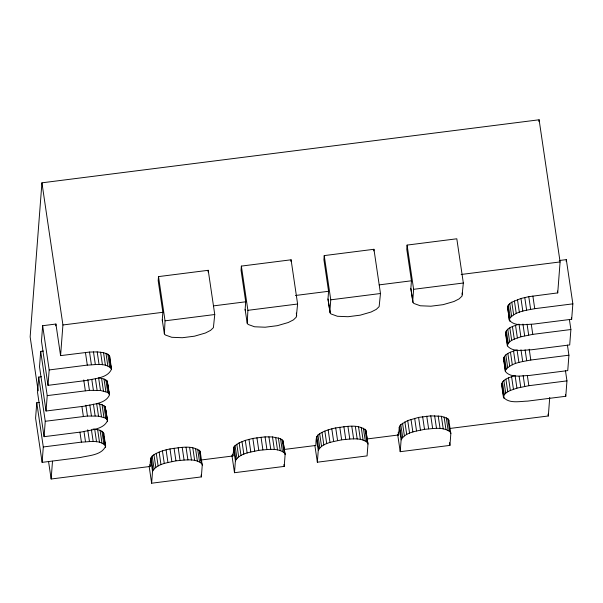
<?xml version="1.0" encoding="UTF-8"?>
<svg xmlns="http://www.w3.org/2000/svg" width="603" height="603" viewBox="0 0 603 603"><rect width="100%" height="100%" fill="white"/><g stroke="black" fill="none" stroke-linecap="round" stroke-linejoin="round"><path stroke-width="0.9" d="M559.252 260.526L566.323 259.629L572.85 303.852L571.674 319.258L533.557 324.09C525.831 324.256 514.834 326.939 509.324 320.163L507.553 306.256L509.754 303.543L511.789 302.178L520.962 298.477L528.771 296.676L557.73 292.9L560.097 261.936L539.105 119.786L41.931 182.822L30.15 336.866L38.11 390.752M39.414 402.405L36.768 402.736L35.585 418.143L42.12 462.365L80.237 457.534C88.679 455.491 101.967 455.227 105.646 446.054L103.776 433.421C101.899 429.577 96.706 429.547 92.998 429.05M41.381 376.724L38.728 377.063L37.552 392.47L44.079 436.693L82.196 431.861C90.638 429.818 103.935 429.547 107.605 420.381L105.163 406.573L102.05 404.673L96.653 403.505L98.523 416.145L105.789 418.18L107.605 420.381M43.341 351.052L40.695 351.391L39.512 366.797L46.047 411.02L84.164 406.188C92.606 404.146 105.894 403.874 109.573 394.709L107.123 380.9L104.017 379.001L98.621 377.832L100.482 390.473L107.749 392.5L109.573 394.709M42.655 325.718L41.479 341.125L48.006 385.347L86.123 380.516C94.565 378.465 107.862 378.202 111.532 369.036L109.671 356.396L107.847 354.195L103.535 352.642L97.196 351.903L89.523 352.062L60.579 355.627L55.913 324.037L42.655 325.718L49.182 369.941L48.006 385.347M42.12 462.365L43.295 446.959L36.768 402.736M44.079 436.693L45.255 421.286L38.728 377.063M46.047 411.02L47.222 395.613L40.695 351.391M55.778 325.846L55.913 324.037M200.256 454.172L200.143 451.24C191.965 444.562 179.641 447.803 169.993 448.918C164.431 450.14 158.808 451.67 153.946 454.722C149.454 456.931 150.562 462.395 150.079 466.466L51.142 479.008L52.506 461.182M60.579 355.627L62.923 324.972L41.931 182.822M103.678 434.688L103.776 433.421M109.671 356.396L109.836 359.478M158.506 276.604L158.19 280.712L162.855 312.301L162.267 320.005L164.37 333.866L165.29 334.966L171.719 337.288L182.317 337.725L194.52 336.18L205.389 333.022L210.568 330.384L213.409 327.648L214.751 314.525L208.223 270.302L158.506 276.604L165.034 320.826L164.37 333.866M200.143 451.24L202.254 465.101L201.349 476.905L151.632 483.214L152.536 471.403L150.667 458.762M208.095 271.945L208.223 270.302M241.366 266.096L241.049 270.204L245.715 301.794L245.127 309.497L247.238 323.359L248.15 324.459L254.579 326.781L265.177 327.218L277.38 325.673L288.257 322.515L293.435 319.876L296.277 317.14L297.611 304.018L291.083 259.795L241.366 266.096L247.893 310.326L247.238 323.359M200.716 460.051L232.939 455.966L233.964 446.951L235.064 445.587L239.135 442.866L245.285 440.386L252.853 438.419L265.064 436.866L272.481 436.934L280.531 438.667L283.003 440.733L285.113 454.594L284.209 466.405L234.492 472.707L231.906 455.197M234.492 472.707L235.396 460.896L233.527 448.263M290.955 261.438L291.083 259.795M283.116 443.672L283.244 441.954M324.226 255.597L323.917 259.705L328.575 291.287L327.987 298.99L330.097 312.851L331.009 313.959L337.446 316.274L348.037 316.718L360.247 315.165L371.116 312.007L376.295 309.369L379.136 306.633L380.478 293.51L373.943 249.288L324.226 255.597L330.761 299.819L329.856 311.63M314.902 445.617L317.351 462.2L367.069 455.898L367.973 444.087L365.863 430.225C357.685 423.547 345.368 426.788 335.72 427.911C330.158 429.132 324.535 430.663 319.665 433.708C315.173 435.916 316.289 441.381 315.799 445.459L283.576 449.544M317.351 462.2L318.256 450.388L316.394 437.755M373.822 250.931L373.943 249.288M365.976 433.165L366.111 431.454M407.093 245.089L406.776 249.197L411.442 280.787L410.854 288.483L412.957 302.344L413.869 303.452L420.306 305.774L430.904 306.211L443.107 304.666L453.976 301.5L459.154 298.862L461.996 296.126L463.338 283.011L456.81 238.788L407.093 245.089L413.62 289.312L412.716 301.123M367.363 438.924L398.666 434.951L399.254 427.248L400.791 424.58L407.711 420.562L418.58 417.404L430.783 415.859L441.381 416.296L447.818 418.618L448.971 420.947M448.73 419.718L450.833 433.58L449.936 445.391L400.219 451.692L401.116 439.889L399.254 427.248M503.43 397.189C504.507 391.302 512.226 390.058 516.937 388.136L515.075 375.503C510.357 377.425 502.638 378.661 501.568 384.548L503.43 397.189C508.94 403.965 519.944 401.274 527.663 401.108L565.78 396.277L566.956 380.877L565.463 370.739M516.168 350.109C511.676 351.933 504.462 353.283 503.528 358.875L505.397 371.516C510.907 378.285 521.904 375.601 529.63 375.435L567.747 370.604L568.923 355.205L567.423 345.067M507.357 345.836C508.435 339.949 516.153 338.713 520.864 336.791L519.002 324.15C514.284 326.08 506.565 327.316 505.495 333.203L507.357 345.836C512.867 352.612 523.871 349.928 531.59 349.763L569.707 344.931L570.883 329.524L569.39 319.394M505.397 371.516L503.626 357.602M509.324 320.163L507.553 306.256M538.961 121.67L539.105 119.786M449.318 428.529L548.315 415.98L549.732 397.4M566.179 261.446L566.323 259.629M152.536 471.403C156.863 463.466 167.973 462.803 175.925 460.835C184.345 460.277 195.108 457.775 202.005 463.873L202.254 465.101M235.396 460.896C239.73 452.959 250.833 452.295 258.785 450.328C267.204 449.77 277.975 447.268 284.872 453.366L285.113 454.594M318.256 450.388C322.59 442.459 333.693 441.795 341.652 439.821C350.072 439.263 360.835 436.76 367.732 442.866L367.973 444.087M401.116 439.889C405.45 431.952 416.56 431.288 424.512 429.321C432.931 428.763 443.695 426.253 450.592 432.359L450.833 433.58M509.422 318.897C515.098 311.276 526.057 310.439 534.733 308.683L572.85 303.852M505.495 370.242C511.171 362.622 522.13 361.792 530.806 360.036L568.923 355.205M520.864 336.791L532.773 334.364L570.883 329.524M516.937 388.136L528.846 385.709L566.956 380.877M62.923 324.972L162.855 312.301M213.492 305.879L245.715 301.794M295.432 295.493L328.575 291.287M379.219 284.872L411.442 280.787M461.159 274.478L560.097 261.936M165.034 320.826L214.751 314.525M247.893 310.326L297.611 304.018M330.761 299.819L380.478 293.51M413.62 289.312L463.338 283.011M49.182 369.941L87.299 365.109C95.025 364.943 106.022 362.26 111.532 369.036M47.222 395.613L89.425 390.367L100.482 390.473M45.255 421.286L87.458 416.04L98.523 416.145M43.295 446.959L81.413 442.127C89.131 441.961 100.136 439.278 105.646 446.054M507.455 307.53L508.035 308.698M410.854 288.483L412.957 302.344M327.987 298.99L330.097 312.851M245.127 309.497L245.368 310.718M162.267 320.005L162.508 321.226M571.403 317.419L571.674 319.258M557.451 291.038L557.73 292.9M565.508 394.437L565.78 396.277M532.871 296.05L534.733 308.683M548.037 414.118L548.315 415.98M528.771 296.676L530.632 309.309M531.303 324.429L532.773 334.364M524.761 297.49L526.63 310.13M527.067 324.15L528.673 334.982M529.208 349.205L530.806 360.036M520.962 298.477L522.831 311.118M522.937 324.067L524.663 335.803M525.107 349.83L526.705 360.654M517.472 299.608L519.341 312.248M527.376 375.782L528.846 385.709M514.389 300.852L516.251 313.492M520.969 349.74L522.703 361.476M523.14 375.503L524.746 386.335M515.512 325.281L517.374 337.921M511.789 302.178L513.658 314.811M517.035 349.823L518.904 362.463M509.754 303.543L511.615 316.183M512.422 326.532L514.291 339.165M519.138 376.317L520.736 387.149M508.321 304.914L510.191 317.555M508.299 310.507L508.57 312.309M508.97 315.015L509.234 316.824M509.633 319.53L509.904 321.331M513.545 350.961L515.414 363.594M509.829 327.851L511.691 340.491M507.786 329.215L509.656 341.856M510.462 352.205L512.324 364.838M506.362 330.595L508.231 343.228M506.603 337.981L506.874 339.791M505.593 331.929L507.455 344.569M511.585 376.634L513.447 389.267M507.862 353.524L509.731 366.164M505.827 354.896L507.688 367.529M508.495 377.877L510.364 390.51M504.394 356.267L506.264 368.9M504.108 360.044L504.372 361.853M504.779 364.559L505.043 366.36M505.902 379.197L507.764 391.837M503.859 380.568L505.729 393.201M502.435 381.94L504.304 394.573M502.947 391.136L503.211 392.937M503.611 395.651L504.01 398.357M501.666 383.282L503.528 395.915M462.169 293.013L462.433 294.822M447.818 418.618L449.68 431.251M446.258 417.66L448.119 430.293M449.521 442.625L449.936 445.391M444.087 416.877L445.956 429.517M441.381 416.296L443.25 428.929M438.2 415.927L440.069 428.56M434.635 415.776L436.504 428.416M430.783 415.859L432.653 428.492M426.751 416.16L428.62 428.801M422.643 416.681L424.512 429.321M418.58 417.404L420.449 430.037M414.668 418.309L416.53 430.949M411.005 419.371L412.874 432.012M407.711 420.562L409.573 433.203M404.854 421.851L406.724 434.492M402.533 423.2L404.394 435.841M400.791 424.58L402.661 437.213M399.691 425.937L401.553 438.577M398.251 432.163L398.666 434.951M397.633 434.19L400.219 451.692M365.863 430.225L367.732 442.866M364.951 429.125L366.82 441.758M363.39 428.168L365.26 440.801M361.227 427.384L363.096 440.024M358.521 426.803L360.383 439.436M355.34 426.434L357.202 439.067M351.775 426.283L353.637 438.916M347.923 426.366L349.785 438.999M343.891 426.668L345.753 439.301M339.783 427.188L341.652 439.821M335.72 427.911L337.582 440.544M331.801 428.816L333.67 441.449M328.145 429.879L330.014 442.512M324.844 431.07L326.713 443.71M321.994 432.359L323.864 444.991M319.665 433.708L321.535 446.348M317.932 435.08L319.794 447.72M316.824 436.444L318.693 449.077M296.307 313.123L296.706 315.829M283.003 440.733L284.872 453.366M282.091 439.625L283.953 452.265M280.531 438.667L282.4 451.308M283.938 464.559L284.209 466.405M278.367 437.891L280.229 450.524M275.654 437.311L277.523 449.944M272.481 436.934L274.342 449.574M268.915 436.791L270.777 449.423M265.064 436.866L266.925 449.506M261.031 437.175L262.893 449.808M256.923 437.695L258.785 450.328M252.853 438.419L254.722 451.052M248.941 439.323L250.81 451.956M245.285 440.386L247.147 453.019M241.984 441.577L243.853 454.21M239.135 442.866L240.996 455.499M236.806 444.215L238.675 456.848M235.064 445.587L236.934 458.227M233.964 446.951L235.833 459.584M232.668 454.104L232.939 455.966M199.231 450.132L201.093 462.765M197.671 449.175L199.533 461.815M201.078 475.066L201.349 476.905M195.508 448.398L197.369 461.031M192.794 447.81L194.663 460.451M189.613 447.441L191.483 460.081M186.048 447.298L187.917 459.931M182.196 447.373L184.066 460.006M178.164 447.675L180.033 460.315M174.063 448.202L175.925 460.835M169.993 448.918L171.863 461.559M166.081 449.83L167.943 462.463M162.426 450.893L164.287 463.526M159.124 452.084L160.986 464.717M156.267 453.373L158.137 466.006M153.946 454.722L155.808 467.355M152.205 456.094L154.074 468.727M151.104 457.458L152.966 470.091M149.8 464.611L150.079 466.466M149.182 466.624L151.632 483.214M110.108 361.28L110.372 363.089M110.635 364.89L111.035 367.596M109.09 355.227L110.952 367.868M107.847 354.195L109.716 366.828M105.977 353.32L107.847 365.961M103.535 352.642L105.404 365.275M107.605 383.342L108.005 386.048M108.276 387.857L108.54 389.659M108.811 391.468L109.211 394.174M107.123 380.9L108.992 393.54M105.887 379.867L107.749 392.5M100.58 352.16L102.45 364.8M104.017 379.001L105.879 391.633M101.575 378.315L103.437 390.948M105.781 409.919L106.181 412.625M106.445 414.434L107.507 421.655M97.196 351.903L99.065 364.536M105.163 406.573L107.025 419.213M103.92 405.54L105.789 418.18M102.05 404.673L103.92 417.306M93.473 351.866L95.342 364.506M99.608 403.987L101.477 416.62M95.364 378.48L97.098 390.209M104.078 437.401L104.349 439.203M104.613 441.012L105.012 443.718M105.284 445.519L105.548 447.328M103.196 432.253L105.065 444.886M101.96 431.213L103.822 443.853M89.523 352.062L91.385 364.694M100.09 430.346L101.952 442.979M91.777 379.347L93.375 390.179M97.641 429.66L99.51 442.293M93.405 404.153L95.138 415.882M85.438 352.476L87.299 365.109M87.819 379.536L89.425 390.367M94.686 429.185L96.555 441.818M89.817 405.02L91.415 415.851M91.437 429.826L93.171 441.554M83.742 379.95L85.34 390.782M85.86 405.208L87.458 416.04M87.721 429.788L89.448 441.524M81.91 406.528L83.372 416.454M84.028 431.786L85.498 441.713M79.943 432.2L81.413 442.127M48.534 461.363L51.142 479.008"/></g></svg>
